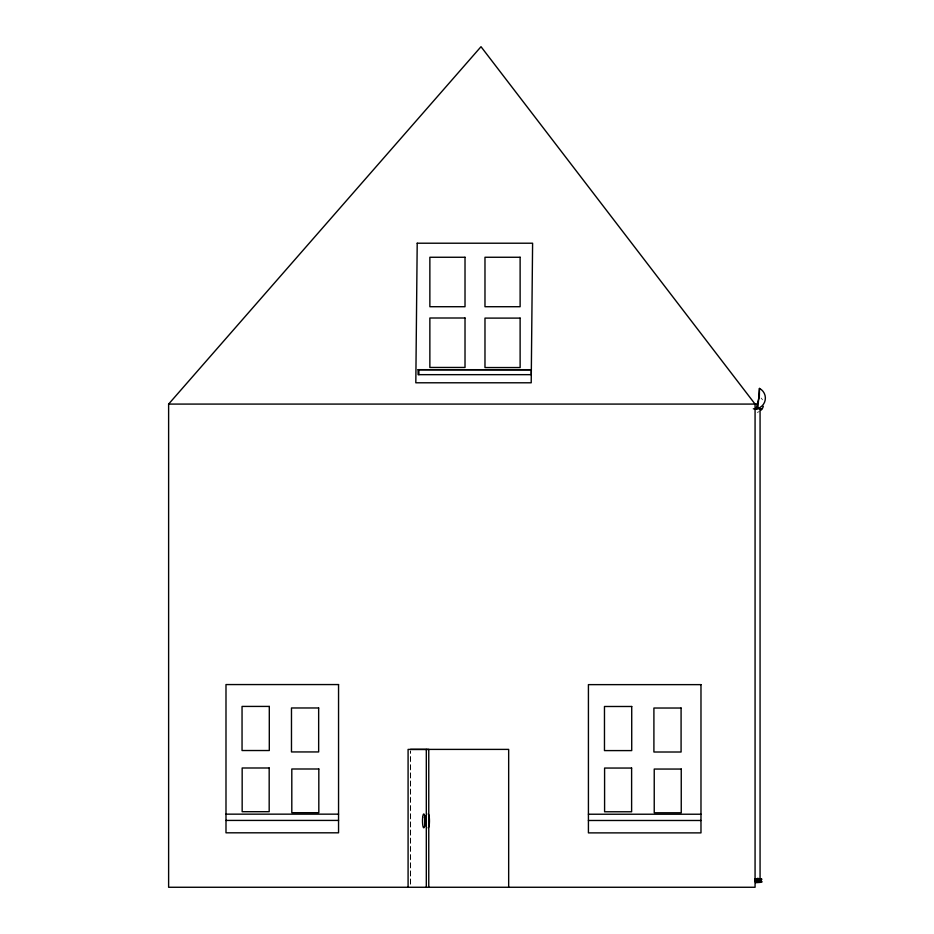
<?xml version="1.0" encoding="UTF-8"?>
<svg xmlns="http://www.w3.org/2000/svg" width="934" height="934" viewBox="0 0 934 934"><rect width="100%" height="100%" fill="white"/><g stroke="black" fill="none" stroke-linecap="round" stroke-linejoin="round"><path stroke-width="0.7" stroke-dasharray="4.67 3.5" d="M759.342 411.474A8.534 8.534 0 0 1 757.276 412.326M761.105 398.047A8.534 8.534 0 0 1 762.459 399.81M410.54 884.393L410.54 750.878L410.493 884.37"/><path stroke-width="1.4" d="M759.342 396.693L759.47 388.416L757.859 408.45L755.069 408.964M759.646 878.789C766.23 879.513 754.427 882.058 755.396 878.824L757.497 878.684M756.05 408.952L759.003 397.919M760.883 880.015L759.517 878.999L755.501 879.875L760.883 880.015L761.677 878.999L755.057 878.999M168.622 404.083L481.01 46.7L755.069 404.083L755.069 887.265L168.622 887.265L168.622 404.083L757.357 404.083M755.244 879.431L757.906 879.046M755.046 881.182L755.886 881.042M756.832 881.334C752.921 882.373 762.774 882.735 759.867 881.392A8.418 8.231 -12.5 0 0 758.712 881.264M757.743 880.108L761.455 879.933L755.501 879.875L759.786 879.268M418.093 369.689L531.294 369.689L531.294 374.662L418.093 374.662L418.093 369.689L531.294 369.817M753.318 408.823L761.817 408.823M410.493 749.395L508.668 749.395L508.668 887.265M225.993 814.156L338.552 814.156M588.42 814.226L700.979 814.226M225.993 820.426L338.552 820.426M588.42 820.484L700.979 820.484M757.147 880.026L755.069 880.015L760.813 880.12L755.069 880.202M755.069 879.863L756.003 879.91M760.136 880.995C768.052 882.934 748.181 882.642 758.385 882.303L757.894 878.123M760.066 408.823L760.066 878.999M759.622 878.999L759.622 879.898M428.764 887.3L428.764 749.418L408.088 749.418L408.088 887.3M426.313 749.418L426.313 887.3M418.876 369.817L418.876 374.662M759.47 388.416A10.881 10.869 -79.5 0 1 757.859 408.45M763.311 406.29A8.534 8.534 0 0 1 761.105 410.119M425.32 825.726A6.923 1.284 -90 0 1 425.344 815.942M428.192 813.993A6.923 1.284 -90 0 1 429.453 821.009A6.923 1.284 -90 0 1 428.157 827.816M417.206 243.214L415.817 382.788L531.212 382.788L532.602 243.214L417.206 243.214M465.015 257.259L429.862 257.259L429.862 306.714L465.015 306.714L465.015 257.259M520.121 257.259L484.979 257.259L484.979 306.714L520.121 306.714L520.121 257.259M465.015 318.004L429.862 318.004L429.862 367.459L465.015 367.459L465.015 318.004M520.121 318.109L484.979 318.109L484.979 367.552L520.121 367.552L520.121 318.109M338.552 684.564L225.993 684.564L225.993 832.813L338.552 832.813L338.552 684.564M700.979 684.634L588.42 684.634L588.42 832.883L700.979 832.883L700.979 684.634M269.296 706.419L242.046 706.419L242.046 750.527L269.296 750.527L269.296 706.419M631.723 706.489L604.473 706.489L604.473 750.597L631.723 750.597L631.723 706.489M318.657 707.972L291.478 707.972L291.478 751.94L318.657 751.94L318.657 707.972M681.084 708.03L653.905 708.03L653.905 752.01L681.084 752.01L681.084 708.03M269.179 767.993L242.163 767.993L242.163 811.704L269.179 811.704L269.179 767.993M631.617 768.052L604.59 768.052L604.59 811.774L631.617 811.774L631.617 768.052M318.821 768.997L291.805 768.997L291.805 812.708L318.821 812.708L318.821 768.997M681.248 769.056L654.232 769.056L654.232 812.778L681.248 812.778L681.248 769.056M422.682 817.355A6.923 1.284 90 0 0 423.767 827.816A6.923 1.284 90 0 0 424.912 817.542A6.923 1.284 90 0 0 422.682 817.355"/></g></svg>
